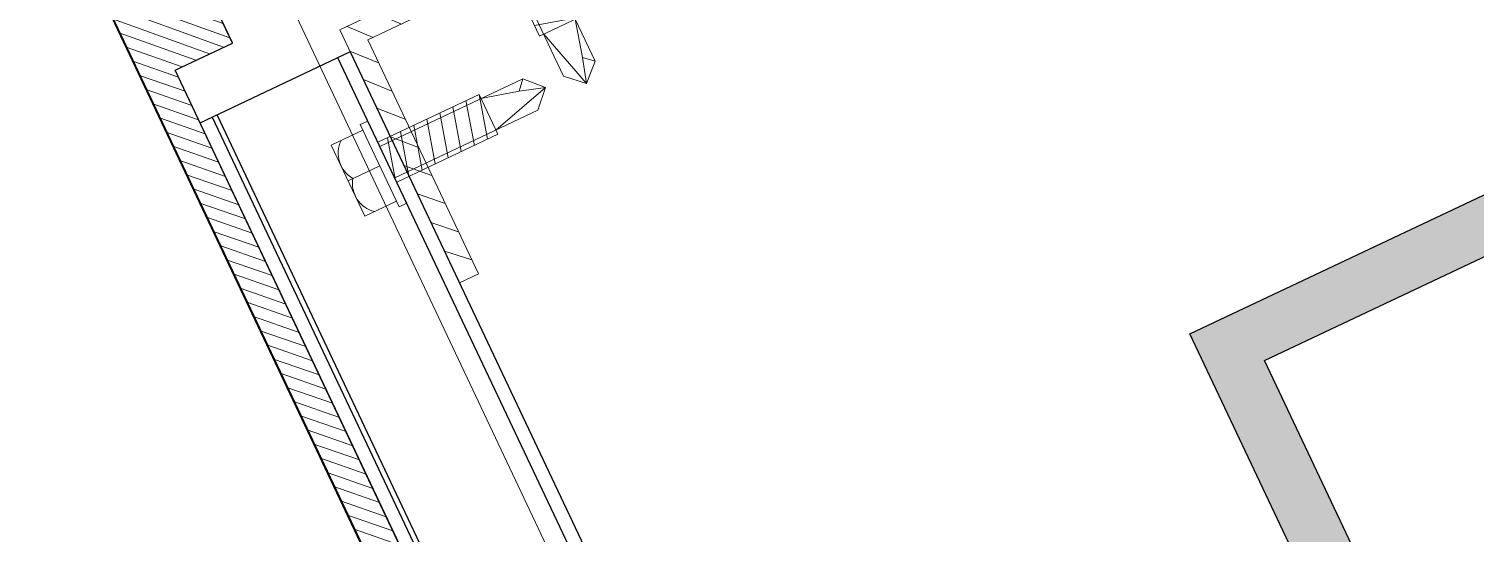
# Model space of a CAD drawing. Header units: metres. Extents: x 678805 to 1359287, y 2747329 to 5497370.
# Drawn here: x 679998.1271 to 679998.3339, y 2748710.2209 to 2748710.293 of the extents above; entities that cross this region are included whole.
import ezdxf
from ezdxf.enums import TextEntityAlignment as Align

# ---------------------------------------------------------------- set-up
doc = ezdxf.new("R2010")
doc.units = ezdxf.units.M
for name, color, linetype in [('00_XREF_MON_HSC_PAVEMENT', 7, 'Continuous'), ('00_XREF_TWQ_BUILDINGS', 7, 'Continuous'), ('XREF_MON_BUILDINGS$0$00-Modulos DEFINIDOS', 7, 'Continuous'), ('XREF_MON_BUILDINGS$0$00-Modulos ROOFS', 2, 'Continuous'), ('XREF_MON_BUILDINGS$0$02-L-01_Structure', 2, 'Continuous'), ('XREF_MON_BUILDINGS$0$02-L-01_Struture aux', 4, 'Continuous'), ('XREF_MON_BUILDINGS$0$02-L-Insulation', 252, 'Continuous'), ('XREF_MON_BUILDINGS$0$02-L-panel', 5, 'Continuous'), ('XREF_MON_BUILDINGS$0$02_L_Furniture', 7, 'Continuous')]:
    doc.layers.add(name, color=color, linetype=linetype)
for name, color, linetype, true_color in [('02-L-Waterfeatures 01', 7, 'Continuous', 0x4da6ff), ('XREF_MON_BUILDINGS$0$0-WIPEOUTS', 7, 'Continuous', 0xffffff), ('XREF_MON_BUILDINGS$0$02-KL-06 Food_Kiosks', 7, 'Continuous', 0xdf5911)]:
    doc.layers.add(name, color=color, linetype=linetype, true_color=true_color)
for name, color, linetype, lineweight in [('XREF_MON_BUILDINGS$0$02-H-251', 251, 'Continuous', 0), ('XREF_MON_BUILDINGS$0$02-H-254', 254, 'Continuous', 0), ('XREF_MON_BUILDINGS$0$02-L-01_Structure L', 7, 'Continuous', 5), ('XREF_MON_BUILDINGS$0$02-L-01_Structure T', 8, 'Continuous', 5), ('XREF_MON_GENERAL_LAYOUT$0$02-L-Material Change', 251, 'Continuous', 5)]:
    doc.layers.add(name, color=color, linetype=linetype, lineweight=lineweight)
doc.layers.add('XREF_MON_HSC_PAVEMENT$0$03-TR-Pavement_02_Sealed Gravel', color=7, linetype='Continuous', lineweight=5, true_color=0x38321e)
doc.layers.add('XREF_MON_HSC_PAVEMENT$0$03-TR-Pavement_06_Concrete Slab in situ', color=7, linetype='Continuous', lineweight=9, true_color=0xf7f7f7)
doc.layers.get('XREF_MON_BUILDINGS$0$02-KL-06 Food_Kiosks').off()
doc.styles.add('XREF_MON_GENERAL_LAYOUT$0$Standard', font='arial.ttf')
doc.linetypes.add('XREF_MON_BUILDINGS$0$BATTING', pattern='A,0.0001,-0.1,[134,ltypeshp.shx,S=0.1,R=0,X=-0.1,Y=0],-0.2,[134,ltypeshp.shx,S=0.1,R=180,X=0.1,Y=0],-0.1', length=0.4001)

# ---------------------------------------------------------------- blocks, each defined once
blk = doc.blocks.new('XREF_MON_BUILDINGS$0$modulo kiosco')
at = {"layer": 'XREF_MON_BUILDINGS$0$0-WIPEOUTS', "true_color": 0xfcfcfc}
h = blk.add_hatch(color=7, dxfattribs=at)
h.dxf.hatch_style = 1
h.paths.add_polyline_path([(119.6986085139215, -61.62058441969566), (119.6986085125245, -56.82058442011476), (124.4986085132696, -56.82058442058042), (124.4986085123383, -61.62058442132547)])
at = {"layer": 'XREF_MON_BUILDINGS$0$00-Modulos ROOFS', "lineweight": 0}
blk.add_lwpolyline([(119.6986085139215, -61.62058441969566), (119.6986085125245, -56.82058442011476), (124.4986085132696, -56.82058442058042), (124.4986085123383, -61.62058442132547)], close=True, dxfattribs=at)
at = {"layer": 'XREF_MON_BUILDINGS$0$00-Modulos ROOFS'}
blk.add_lwpolyline([(124.4986085137352, -57.12058442062698), (124.4986085132696, -56.82058442058042), (124.1986085125245, -56.82058442151174), (119.9986085128039, -56.82058442034759), (119.6986085125245, -56.82058442011476), (119.6986085125245, -57.12058442085981), (119.6986085134558, -61.32058442058042), (119.6986085139215, -61.62058441969566), (119.9986085128039, -61.62058442062698), (124.1986085125245, -61.62058442109264), (124.4986085123383, -61.62058442132547), (124.4986085128039, -61.32058442081325)], close=True, dxfattribs=at)
blk = doc.blocks.new('XREF_MON_BUILDINGS$0$PILAR STRUCTURE')
at = {"layer": 'XREF_MON_BUILDINGS$0$02-L-01_Structure', "linetype": 'Continuous'}
h = blk.add_hatch(dxfattribs=at)
h.set_pattern_fill('ANGLE', color=252)
h.set_pattern_definition([(0, (-144.6596111481284, 18.56842418532225), (0, 6.985), [5.08, -1.905]), (90, (-144.6596111481284, 18.56842418532225), (-6.985, 4.277078946022131e-16), [5.08, -1.905])])
h.paths.add_polyline_path([(-0.0800000000000125, -0.08000000000000185), (0.07999999999998408, -0.08000000000000185), (0.07999999999998408, 0.0799999999999983), (-0.0800000000000125, 0.0799999999999983)])
h.paths.add_polyline_path([(-0.07200000000000273, -0.07200000000000273), (0.0719999999999743, -0.07200000000000273), (0.0719999999999743, 0.07199999999999918), (-0.07200000000000273, 0.07199999999999918)], flags=16)
h = blk.add_hatch(color=252, dxfattribs=at)
h.dxf.hatch_style = 1
h.paths.add_polyline_path([(-0.07200000000000273, -0.07200000000000273), (0.0719999999999743, -0.07200000000000273), (0.0719999999999743, 0.07199999999999918), (-0.07200000000000273, 0.07199999999999918)], flags=16)
h.paths.add_polyline_path([(-0.0800000000000125, -0.08000000000000185), (0.07999999999998408, -0.08000000000000185), (0.07999999999998408, 0.0799999999999983), (-0.0800000000000125, 0.0799999999999983)])
for points in [[(-0.0800000000000125, -0.08000000000000185), (0.07999999999998408, -0.08000000000000185), (0.07999999999998408, 0.0799999999999983), (-0.0800000000000125, 0.0799999999999983)], [(-0.07200000000000273, -0.07200000000000273), (0.0719999999999743, -0.07200000000000273), (0.0719999999999743, 0.07199999999999918), (-0.07200000000000273, 0.07199999999999918)]]:
    blk.add_lwpolyline(points, close=True, dxfattribs=at)
blk = doc.blocks.new('XREF_MON_BUILDINGS$0$ULMA_Anclaje fijacion a forjado y a cerramiento base')
at = {"layer": 'XREF_MON_BUILDINGS$0$02-L-01_Structure T', "linetype": 'Continuous'}
for p, q in [((-0.07549999996990664, 0.004900000054021802), (-0.06990192376542836, 0.006400000053872645)), ((-0.0605980761902174, 0.006400000053872645), (-0.06990192376542836, 0.006400000053872645)), ((-0.06990192376542836, 0.006400000053872645), (-0.06990192376542836, 0.006000000053973054)), ((-0.0605980761902174, 0.006400000053872645), (-0.0605980761902174, 0.006000000053973054)), ((-0.06059807618294144, 0.006400000053872645), (-0.05799999996816041, 0.004900000054021802)), ((-0.04149999997025589, 0.004900000054021802), (-0.03590192376577761, 0.006400000053872645)), ((-0.01999999996769475, 0.006400000053872645), (-0.03590192376577761, 0.006400000053872645)), ((-0.03590192376577761, 0.006400000053872645), (-0.03590192376577761, 0.006000000053973054)), ((-0.01999999996769475, 0.006400000053872645), (-0.01999999996769475, 0.006000000053973054)), ((-0.01849999996920815, 0.004900000054021802), (-0.01999999996769475, 0.006400000053872645)), ((-0.005200000319746323, 0.006399999982932059), (-0.01587305490102153, 0.004899999983081216)), ((-0.005199999970500357, 0.004900000054021802), (-0.005199999970500357, 0.006400000053872645)), ((-0.005199999970500357, 0.006400000053872645), (-0.004333974560722709, 0.004900000054021802)), ((0.001500000034866389, 0.006400000053872645), (2.91038304567337e-11, 0.004900000054021802)), ((0.002000000029511284, 0.006400000053872645), (0.001500000034866389, 0.006400000053872645)), ((0.001500000034866389, 5.411493475548923e-11), (0.001500000034866389, 0.006400000053872645)), ((0.001999999680265319, 0.007505513633077499), (0.0059194662826485, 0.007505513633077499)), ((0.001999999680265319, -0.007505513666728802), (0.001999999680265319, 0.007505513633077499)), ((0.002000000029511284, 5.411493475548923e-11), (0.002000000029511284, 0.006400000053872645)), ((0.006499999683001079, 0.00650000033328979), (0.0059194662826485, 0.007505513633077499)), ((0.006499999683001079, -0.006499999667084921), (0.006499999683001079, 0.00650000033328979)), ((-0.09499999996478437, 0.004900000054021802), (-0.09799999996903352, 0.001900000053865369)), ((-0.05639999997220002, 0.004900000040834129), (-0.09499999997206032, 0.004900000040834129)), ((-0.09500000016123522, 0.003800290978233534), (-0.09500000016123522, 0.004899999999906868)), ((-0.07599999997182749, 0.003600000040933082), (-0.07599999997182749, 0.004900000040834129)), ((-0.07549999996990664, 0.004266025754077418), (-0.07549999996990664, 0.004900000054021802)), ((-0.05702020314492984, 0.004400000053919939), (-0.07499999996798579, 0.004400000053919939)), ((-0.05990525586821605, 0.006000000053973054), (-0.07139474408904789, 0.006000000053973054)), ((-0.07139474408904789, 0.006000000053973054), (-0.07139474408904789, 0.004900000054021802)), ((-0.07139474408904789, 0.006000000053973054), (-0.07139474408904789, 0.004900000054021802)), ((-0.05990525586821605, 0.006000000053973054), (-0.05990525586821605, 0.004900000054021802)), ((-0.05799999999726424, 0.004899999999906868), (-0.05799999999726424, 0.004399999999805004)), ((-0.0569999999643187, 0.004600000053869735), (-0.0569999999643187, 0.004900000054021802)), ((-0.05639999997220002, 0.003000000040628947), (-0.05639999997220002, 0.004900000040834129)), ((-0.05479999996896368, 0.004900000040834129), (-0.05594999997265404, 0.004236047240738117)), ((-0.0539999999673455, 0.004900000040834129), (-0.05479999996896368, 0.004900000040834129)), ((-0.05479999996896368, 0.003000000040628947), (-0.05479999996896368, 0.004900000040834129)), ((-0.0539999999673455, 0.003000000040628947), (-0.0539999999673455, 0.004900000040834129)), ((-0.05239999997138511, 0.004900000040834129), (-0.05354999996779952, 0.004236047240738117)), ((-0.05239999997138511, 0.003000000040628947), (-0.05239999997138511, 0.004900000040834129)), ((-0.05159999996976694, 0.004900000040834129), (-0.05239999997138511, 0.004900000040834129)), ((-0.05159999996976694, 0.003000000040628947), (-0.05159999996976694, 0.004900000040834129)), ((-0.04999999997380655, 0.004900000040834129), (-0.05114999997022096, 0.004236047240738117)), ((-0.04919999997218838, 0.004900000040834129), (-0.04999999997380655, 0.004900000040834129)), ((-0.04999999997380655, 0.003000000040628947), (-0.04999999997380655, 0.004900000040834129)), ((-0.04919999997218838, 0.003000000040628947), (-0.04919999997218838, 0.004900000040834129)), ((-0.04759999996895203, 0.004900000040834129), (-0.0487499999726424, 0.004236047240738117)), ((-0.04759999996895203, 0.003000000040628947), (-0.04759999996895203, 0.004900000040834129)), ((-0.04679999996733386, 0.004900000040834129), (-0.04759999996895203, 0.004900000040834129)), ((-0.04679999996733386, 0.003000000040628947), (-0.04679999996733386, 0.004900000040834129)), ((-0.04519999997137347, 0.004900000040834129), (-0.04634999996778788, 0.004236047240738117)), ((-0.0443999999697553, 0.004900000040834129), (-0.04519999997137347, 0.004900000040834129)), ((-0.04519999997137347, 0.003000000040628947), (-0.04519999997137347, 0.004900000040834129)), ((-0.0443999999697553, 0.003000000040628947), (-0.0443999999697553, 0.004900000040834129)), ((-0.04279999997379491, 0.004900000040834129), (-0.04394999997020932, 0.004236047240738117)), ((2.91038304567337e-11, 0.004900000054021802), (-0.04279999996651895, 0.004900000054021802)), ((-0.04279999997379491, 0.003000000040628947), (-0.04279999997379491, 0.004900000040834129)), ((-0.04199999996490078, 0.004900000054021802), (-0.04199999996490078, 0.002243997654204577)), ((-0.04149999997025589, 0.004266025478955271), (-0.04149999997025589, 0.004900000054021802)), ((-0.017520182816952, 0.004400000053919939), (-0.04099999996833503, 0.004400000053919939)), ((-0.01959999997052364, 0.006000000053973054), (-0.03739474408939714, 0.006000000053973054)), ((-0.03739474408939714, 0.006000000053973054), (-0.03739474408939714, 0.004900000054021802)), ((-0.01959999997052364, 0.004900000054021802), (-0.01959999997052364, 0.006000000053973054)), ((-0.01849999996920815, 0.004900000054021802), (-0.01849999996920815, 0.004400000053919939)), ((-0.01749999996536644, 0.004900000054021802), (-0.01749999996536644, 0.001469047654154565)), ((2.91038304567337e-11, 5.411493475548923e-11), (2.91038304567337e-11, 0.004900000054021802)), ((-0.09500000016123522, 0.003800290978233534), (-0.09800000016548438, 0.001649701530368475)), ((-0.09800000016548438, 0.0009425947491763509), (-0.09500000016123522, 0.00309318419704141)), ((-0.07949999999982538, 0.003800290978233534), (-0.09500000016123522, 0.003800290978233534)), ((-0.07950095342675922, 0.00309318419704141), (-0.09500000000116415, 0.00309318419704141)), ((-0.09500000016123522, 0.001212165931974596), (-0.09500000016123522, 0.00309318419704141)), ((-0.07921132486808347, 0.003735412722562614), (-0.07949999999982538, 0.003800290978233534)), ((-0.07949999999982538, 0.00309318419704141), (-0.07921132486808347, 0.003158062453167076)), ((-0.07899999999790452, 0.003446737587637472), (-0.07921132486808347, 0.003735412722562614)), ((-0.07921132486808347, 0.003158062453167076), (-0.07899999999790452, 0.003446737587637472)), ((-0.04279999997379491, 0.003000000040628947), (-0.07679999997344567, 0.003000000040628947)), ((-0.07679999997344567, 0.0004999963407499308), (-0.07679999997344567, 0.003000000040628947)), ((-0.05799999996816041, 0.003600000054120756), (-0.07597979684214806, 0.003600000054120756)), ((-0.07519999997020932, 0.0004999878656235524), (-0.07519999997020932, 0.003000000040628947)), ((-0.07439999996859115, 0.000499983615554811), (-0.07439999996859115, 0.003000000040628947)), ((-0.07279999997263076, 0.0004999751408831798), (-0.07279999997263076, 0.003000000040628947)), ((-0.07199999997101258, 0.0004999709158255428), (-0.07199999997101258, 0.003000000040628947)), ((-0.07039999996777624, 0.0007838919409550726), (-0.07039999996777624, 0.003000000040628947)), ((-0.06959999997343402, 0.003000000040628947), (-0.06959999997343402, -3.774075094042928e-05)), ((-0.06799999997019768, 0.001888627379230456), (-0.06799999997019768, 0.003000000054271368)), ((-0.0671999999685795, 0.002098475703860458), (-0.0671999999685795, 0.003000000054271368)), ((-0.0671999999685795, 0.001074557454103342), (-0.0671999999685795, 0.002098475703860458)), ((-0.06559999996534316, 0.002250000054118573), (-0.06559999996534316, 0.003000000054271368)), ((-0.06559999996534316, 0.001250000053914846), (-0.06559999996534316, 0.002250000054118573)), ((-0.06479999997100094, 0.002250000054118573), (-0.06479999997100094, 0.003000000054271368)), ((-0.06479999997100094, 0.001250000053914846), (-0.06479999997100094, 0.002250000054118573)), ((-0.0631999999677646, 0.002250000054118573), (-0.0631999999677646, 0.003000000054271368)), ((-0.0631999999677646, 0.001250000053914846), (-0.0631999999677646, 0.002250000054118573)), ((-0.05863006513391156, 0.002250000000458385), (-0.06250000033469405, 0.002250000000458385)), ((-0.06239999996614642, 0.002250000054118573), (-0.06239999996614642, 0.003000000054271368)), ((-0.06079999997018604, 0.002250000054118573), (-0.06079999997018604, 0.003000000054271368)), ((-0.05999999996856786, 0.002250000054118573), (-0.05999999996856786, 0.003000000054271368)), ((-0.05839999996533152, 0.002246470569389203), (-0.05839999996533152, 0.003000000054271368)), ((-0.0575999999709893, 0.002178927737077174), (-0.0575999999709893, 0.003000000054271368)), ((-0.05599999996775296, 0.001773728350144665), (-0.05599999996775296, 0.003000000054271368)), ((-0.05519999996613478, 0.001419681868355838), (-0.05519999996613478, 0.003000000054271368)), ((-0.05359999997017439, 0.0003147642983094556), (-0.05359999997017439, 0.003000000040628947)), ((-0.05279999996855622, 4.092726157978177e-11), (-0.05279999996855622, 0.003000000040628947)), ((-0.05119999997259583, 4.092726157978177e-11), (-0.05119999997259583, 0.003000000040628947)), ((-0.05039999997097766, 4.092726157978177e-11), (-0.05039999997097766, 0.003000000040628947)), ((-0.04879999996774131, 0.002250000054118573), (-0.04879999996774131, 0.003000000054271368)), ((-0.04879999996774131, 0.001250000053914846), (-0.04879999996774131, 0.00262500005419497)), ((-0.0479999999733991, 4.092726157978177e-11), (-0.0479999999733991, 0.003000000040628947)), ((-0.04238871808775002, 0.002249999982723239), (-0.04750000033527613, 0.002249999982723239)), ((-0.04639999997016275, 0.002250000054118573), (-0.04639999997016275, 0.003000000054271368)), ((-0.04559999996854458, 0.002250000054118573), (-0.04559999996854458, 0.003000000054271368)), ((-0.04399999996530823, 0.002250000054118573), (-0.04399999996530823, 0.003000000054271368)), ((-0.04399999996530823, 0.002250000054118573), (-0.04399999996530823, 0.003000000054271368)), ((-0.01849999996920815, 0.003600000054120756), (-0.04197979586751899, 0.003600000054120756)), ((0.001999999680265319, 0.003752758733298833), (0.0059194662826485, 0.003752758733298833)), ((-0.09799999996903352, 5.411493475548923e-11), (-0.09799999996903352, 0.001900000053865369)), ((-0.09799999999813735, 0), (-0.09799999999813735, -0.001900000000205182)), ((-0.09500000000116415, 0.001212165931974596), (-0.09598054861999117, 0.0003815084141933767)), ((-0.08050000000366708, 0.001212165931974596), (-0.09500000000116415, 0.001212165931974596)), ((-0.08050000031653326, 0.0007878340506977111), (-0.08050000031653326, 0.001212165915148944)), ((-0.07238871805748204, 0.0005000000005566108), (-0.07750000029773219, 0.0005000000005566108)), ((-0.07238871783920331, 0.0005000000005566108), (-0.07749997821520083, 0.0005000000005566108)), ((-0.07039999996777624, 0.0002553429039835464), (-0.07039999996777624, 0.0007838919541427458)), ((-0.06799999997019768, 0.0008294746289720933), (-0.06799999997019768, 0.001888627379230456)), ((-0.06799999997019768, 4.092726157978177e-11), (-0.06799999997019768, 0.0008294746157844202)), ((-0.06799999997019768, 4.092726157978177e-11), (-0.06799999997019768, -0.0007950077156237967)), ((-0.0671999999685795, 4.092726157978177e-11), (-0.0671999999685795, 0.001074557440915669)), ((-0.0671999999685795, 4.092726157978177e-11), (-0.0671999999685795, -0.001052696669376019)), ((-0.06559999997261912, 4.092726157978177e-11), (-0.06559999997261912, 0.001250000040727173)), ((-0.06559999997261912, 4.092726157978177e-11), (-0.06559999997261912, -0.001249999959327397)), ((-0.06479999997100094, 4.092726157978177e-11), (-0.06479999997100094, 0.001250000040727173)), ((-0.06479999997100094, 4.092726157978177e-11), (-0.06479999997100094, -0.001249999959327397)), ((-0.0631999999677646, 4.092726157978177e-11), (-0.0631999999677646, 0.001250000040727173)), ((-0.0631999999677646, 4.092726157978177e-11), (-0.0631999999677646, -0.001249999959327397)), ((-0.05863006513391156, 0.001250000000254659), (-0.06249989908974385, 0.001250000000254659)), ((-0.06239999997342238, 4.092726157978177e-11), (-0.06239999997342238, 0.001250000040727173)), ((-0.06239999997342238, 4.092726157978177e-11), (-0.06239999997342238, -0.001249999959327397)), ((-0.06079999997018604, 4.092726157978177e-11), (-0.06079999997018604, 0.001250000040727173)), ((-0.06079999997018604, 4.092726157978177e-11), (-0.06079999997018604, -0.001249999959327397)), ((-0.05999999996856786, 4.092726157978177e-11), (-0.05999999996856786, 0.001250000040727173)), ((-0.05999999996856786, 4.092726157978177e-11), (-0.05999999996856786, -0.002999999959229172)), ((-0.05839999997260747, 4.092726157978177e-11), (-0.05839999997260747, 0.001245927241143363)), ((-0.05839999997260747, 4.092726157978177e-11), (-0.05839999997260747, -0.002999999959229172)), ((-0.0575999999709893, -0.002999999959229172), (-0.0575999999709893, 0.001167863121281698)), ((-0.05599999996775296, 4.092726157978177e-11), (-0.05599999996775296, 0.0006941365782040521)), ((-0.05599999996775296, 4.092726157978177e-11), (-0.05599999996775296, -0.002999999959229172)), ((-0.05519999997341074, 0.0002712911496018933), (-0.05519999997341074, -0.002999999959229172)), ((-0.05279999996855622, 4.092726157978177e-11), (-0.05279999996855622, -0.0002712910677473701)), ((-0.05119999997259583, 4.092726157978177e-11), (-0.05119999997259583, -0.0009957987340385444)), ((-0.05039999997097766, 4.092726157978177e-11), (-0.05039999997097766, -0.001172616259282222)), ((-0.04879999996774131, 4.092726157978177e-11), (-0.04879999996774131, 0.001250000040727173)), ((-0.04879999996774131, 4.092726157978177e-11), (-0.04879999996774131, -0.001249999959327397)), ((-0.0479999999733991, 4.092726157978177e-11), (-0.0479999999733991, -0.001249999959327397)), ((-0.04238871799316257, 0.001249999982974259), (-0.04749997836916009, 0.001249999982974259)), ((-0.04639999997016275, 4.092726157978177e-11), (-0.04639999997016275, 0.001250000040727173)), ((-0.04639999997016275, 4.092726157978177e-11), (-0.04639999997016275, -0.001249999959327397)), ((-0.04559999996854458, 4.092726157978177e-11), (-0.04559999996854458, 0.001250000040727173)), ((-0.04559999996854458, 4.092726157978177e-11), (-0.04559999996854458, -0.001249999959327397)), ((-0.04399999997258419, 4.092726157978177e-11), (-0.04399999997258419, 0.001250000040727173)), ((-0.04399999997258419, 4.092726157978177e-11), (-0.04399999997258419, 0.001250000040727173)), ((-0.04399999997258419, 4.092726157978177e-11), (-0.04399999997258419, -0.001249999959327397)), ((-0.04399999997258419, 4.092726157978177e-11), (-0.04399999997258419, -0.002999999959229172)), ((-0.04199999996490078, 0.001243073279056262), (-0.04199999996490078, 0.0009690476540527015)), ((-0.04049836142075947, 0.0009690476540527015), (-0.04197979586751899, 0.0009690476540527015)), ((-0.03124687392119085, 0.0009690476540527015), (-0.03803526836418314, 0.0009690476540527015)), ((-0.03186602826463059, 0.0004999956327083055), (-0.03561142804392148, 0.0005000794471925474)), ((-0.03561128240835387, 0.0005000000001018634), (-0.03186602558707818, 0.0005000000001018634)), ((-0.02819999996427214, 0.0009690476540527015), (-0.03075312601140467, 0.0009690476540527015)), ((-0.02819999996427214, 0.0009690476540527015), (-0.02799999996932456, 0.0007690476541029057)), ((-0.02819999996427214, 0.0009690476540527015), (-0.02819999996427214, -0.003599999945890886)), ((-0.02779999996710103, 0.0009690476540527015), (-0.02799999996932456, 0.0007690476541029057)), ((-0.02799999996932456, 0.0007690476541029057), (-0.02799999996932456, -0.003599999945890886)), ((-0.02779999996710103, 0.0009690476540527015), (-0.02779999996710103, -0.003599999945890886)), ((-0.01799999996728729, 0.0009690476540527015), (-0.02779999996710103, 0.0009690476540527015)), ((-0.004333974917244632, 0.000915883743800805), (-0.01587305490102153, -1.682565198279917e-11)), ((-0.01587305455177557, 5.411493475548923e-11), (-0.005199999970500357, 5.411493475548923e-11)), ((-0.004333974560722709, 0.0009158838147413917), (-0.005199999970500357, 5.411493475548923e-11)), ((-0.004333974560722709, -0.0009158837065115222), (-0.005199999970500357, 5.411493475548923e-11)), ((-0.004333974560722709, -0.0009158837065115222), (-0.004333974560722709, 0.0009158838147413917)), ((0, 0), (0, -0.004899999999906868)), ((0.001499999998486601, 0), (0.001499999998486601, -0.006400000000212458)), ((0.002000000000407454, 0), (0.002000000000407454, -0.006400000000212458)), ((-0.09799999999813735, -0.0009425947491763509), (-0.09500000000116415, -0.003093184197496157)), ((-0.09500000000116415, -0.003800290978688281), (-0.09799999999813735, -0.001649701530368475)), ((-0.09500000000116415, -0.004899999999906868), (-0.09799999999813735, -0.001900000000205182)), ((-0.09500000000116415, -0.001212165932429343), (-0.09598054861999117, -0.0003815084141933767)), ((-0.09499999997206032, -0.001212165891502082), (-0.09499999997206032, -0.003093184156568896)), ((-0.08249999999679858, -0.001212165932429343), (-0.09500000000116415, -0.001212165932429343)), ((-0.07238871791923884, -0.0005000000001018634), (-0.07750000016676495, -0.0005000000001018634)), ((-0.07238871795561863, -0.0004999999991923687), (-0.07749997833161615, -0.0004999999991923687)), ((-0.07679999997344567, -0.0004999999591746018), (-0.07679999997344567, -0.002999999959229172)), ((-0.07519999997020932, -0.0004999999591746018), (-0.07519999997020932, -0.002999999959229172)), ((-0.07439999996859115, -0.0004999999591746018), (-0.07439999996859115, -0.002999999959229172)), ((-0.07279999997263076, -0.0004999999591746018), (-0.07279999997263076, -0.002999999959229172)), ((-0.07199999997101258, -0.0004999999591746018), (-0.07199999997101258, -0.002999999959229172)), ((-0.07039999996777624, -0.0008117044189930311), (-0.07039999996777624, -0.002999999959229172)), ((-0.06960000032267999, -0.001128624259763455), (-0.06960000032267999, -0.003000000016982085)), ((-0.06799999997019768, -0.001859274363141594), (-0.06799999997019768, -0.002999999946041498)), ((-0.06049997165246168, -0.001250034919394238), (-0.06561142800637754, -0.001249920534974081)), ((-0.05359999997017439, -0.0009432666124666866), (-0.05359999997017439, -0.002999999959229172)), ((-0.05279999996855622, -0.001419681760580715), (-0.05279999996855622, -0.002999999946041498)), ((-0.05119999996531988, -0.002030796920735156), (-0.05119999996531988, -0.002999999946041498)), ((-0.04550000053859549, -0.001249999999799911), (-0.04936993554292712, -0.001249999999799911)), ((-0.0318660280900076, -0.0004999956499887048), (-0.0356114278692985, -0.0005000794649276941)), ((-0.03561128252476919, -0.0004999999991923687), (-0.03186602571076946, -0.0004999999991923687)), ((-0.004333974917244632, -0.0009158837774521089), (-0.01587305490102153, -1.682565198279917e-11)), ((-0.07950095342675922, -0.003093184197496157), (-0.09500000000116415, -0.003093184197496157)), ((-0.09499999997206032, -0.003800290937761019), (-0.09499999997206032, -0.004899999959434354)), ((-0.07949999983975431, -0.003800290978688281), (-0.09500000000116415, -0.003800290978688281)), ((-0.07921132486808347, -0.003158062453621824), (-0.07949999999982538, -0.003093184197496157)), ((-0.07949999999982538, -0.003800290978688281), (-0.07921132486808347, -0.003735412722562614)), ((-0.07899999999790452, -0.003446737588092219), (-0.07921132486808347, -0.003158062453621824)), ((-0.07921132486808347, -0.003735412722562614), (-0.07899999999790452, -0.003446737588092219)), ((-0.04279999998107087, -0.003000000000156433), (-0.07679999998072162, -0.003000000000156433)), ((-0.07599999997910345, -0.003600000000005821), (-0.07599999997910345, -0.004899999999906868)), ((-0.05797979587805457, -0.003600000000005821), (-0.07597979685669998, -0.003600000000005821)), ((-0.0671999999685795, -0.002079642608805443), (-0.0671999999685795, -0.002999999946041498)), ((-0.0656112825818127, -0.002249999999548891), (-0.06049998287926428, -0.002249999999548891)), ((-0.06559999996534316, -0.002249999945888703), (-0.06559999996534316, -0.002999999946041498)), ((-0.06479999997100094, -0.002249999945888703), (-0.06479999997100094, -0.002999999946041498)), ((-0.0631999999677646, -0.002249999945888703), (-0.0631999999677646, -0.002999999946041498)), ((-0.06239999996614642, -0.002249999945888703), (-0.06239999996614642, -0.002999999946041498)), ((-0.06079999997018604, -0.002249999945888703), (-0.06079999997018604, -0.002999999946041498)), ((-0.05639999997947598, -0.003000000000156433), (-0.05639999997947598, -0.004899999999906868)), ((-0.05479999998351559, -0.003000000000156433), (-0.05479999998351559, -0.004899999999906868)), ((-0.05399999998189742, -0.003000000000156433), (-0.05399999998189742, -0.004899999999906868)), ((-0.05239999997138511, -0.002999999979692802), (-0.05239999997138511, -0.004899999979897984)), ((-0.05159999996976694, -0.002999999979692802), (-0.05159999996976694, -0.004899999979897984)), ((-0.05039999997097766, -0.002183035096095409), (-0.05039999997097766, -0.002999999946041498)), ((-0.04999999997380655, -0.002999999979692802), (-0.04999999997380655, -0.004899999979897984)), ((-0.04550000033486867, -0.002249999999548891), (-0.04936993554292712, -0.002249999999548891)), ((-0.04919999997218838, -0.002999999979692802), (-0.04919999997218838, -0.004899999979897984)), ((-0.04879999996774131, -0.002249999945888703), (-0.04879999996774131, -0.002999999946041498)), ((-0.04799999996612314, -0.002249999945888703), (-0.04799999996612314, -0.002999999946041498)), ((-0.04759999996895203, -0.002999999959229172), (-0.04759999996895203, -0.004899999959434354)), ((-0.04679999996733386, -0.002999999959229172), (-0.04679999996733386, -0.004899999959434354)), ((-0.04639999997016275, -0.002249999945888703), (-0.04639999997016275, -0.002999999946041498)), ((-0.04559999996854458, -0.002249999945888703), (-0.04559999996854458, -0.002999999946041498)), ((-0.04519999997137347, -0.002999999959229172), (-0.04519999997137347, -0.004899999959434354)), ((-0.0443999999697553, -0.002999999959229172), (-0.0443999999697553, -0.004899999959434354)), ((-0.04399999996530823, -0.002249999945888703), (-0.04399999996530823, -0.002999999946041498)), ((-0.04279999997379491, -0.002999999959229172), (-0.04279999997379491, -0.004899999959434354)), ((-0.0419999999794527, -0.003600000000005821), (-0.0419999999794527, -0.004899999999906868)), ((-0.01849999999831198, -0.003600000000005821), (-0.04197979589662282, -0.003600000000005821)), ((0.001999999680265319, -0.003752755266759777), (0.0059194662826485, -0.003752755266759777)), ((-0.05639999997947598, -0.004899999999906868), (-0.09499999997933628, -0.004899999999906868)), ((-0.07549999999901047, -0.004266025699962483), (-0.07549999999901047, -0.004899999999906868)), ((-0.07549999999901047, -0.004899999999906868), (-0.06990192380180815, -0.006400000000212458)), ((-0.05699999997887062, -0.004400000000259752), (-0.0749999999825377, -0.004400000000259752)), ((-0.07139474408904789, -0.004899999945791933), (-0.07139474408904789, -0.005999999945743184)), ((-0.07139474408904789, -0.004899999945791933), (-0.07139474408904789, -0.005999999945743184)), ((-0.05990525586821605, -0.005999999945743184), (-0.07139474408904789, -0.005999999945743184)), ((-0.06990192376542836, -0.005999999945743184), (-0.06990192376542836, -0.006399999946097523)), ((-0.0605980761902174, -0.006399999946097523), (-0.05799999996816041, -0.004899999945791933)), ((-0.0605980761902174, -0.005999999945743184), (-0.0605980761902174, -0.006399999946097523)), ((-0.05990525586821605, -0.004899999945791933), (-0.05990525586821605, -0.005999999945743184)), ((-0.05799999999726424, -0.004400000000259752), (-0.05799999999726424, -0.004899999999906868)), ((-0.05699999997887062, -0.004400000000259752), (-0.05699999997887062, -0.004899999999906868)), ((-0.05479999998351559, -0.004899999999906868), (-0.05594999997993, -0.004236047200265602)), ((-0.05399999998189742, -0.004899999999906868), (-0.05479999998351559, -0.004899999999906868)), ((-0.05239999997138511, -0.004899999979897984), (-0.05354999998235144, -0.004236047179801972)), ((-0.05159999996976694, -0.004899999979897984), (-0.05239999997138511, -0.004899999979897984)), ((-0.04999999997380655, -0.004899999979897984), (-0.05114999997022096, -0.004236047179801972)), ((-0.04919999997218838, -0.004899999979897984), (-0.04999999997380655, -0.004899999979897984)), ((-0.04759999996895203, -0.004899999959434354), (-0.0487499999726424, -0.004236047159338341)), ((-0.04679999996733386, -0.004899999959434354), (-0.04759999996895203, -0.004899999959434354)), ((-0.04519999997137347, -0.004899999959434354), (-0.04634999996778788, -0.004236047159338341)), ((-0.0443999999697553, -0.004899999959434354), (-0.04519999997137347, -0.004899999959434354)), ((-0.04279999998107087, -0.004899999999906868), (-0.04394999997748528, -0.004236047200265602)), ((2.91038304567337e-11, -0.004899999945791933), (-0.04279999996651895, -0.004899999945791933)), ((-0.04149999999935972, -0.004266025425295084), (-0.04149999999935972, -0.004899999999906868)), ((-0.04149999999935972, -0.004899999999906868), (-0.0359019238021574, -0.006400000000212458)), ((-0.01752018285333179, -0.004400000000259752), (-0.04099999999743886, -0.004400000000259752)), ((-0.03739474408939714, -0.004899999945791933), (-0.03739474408939714, -0.005999999945743184)), ((-0.01959999997052364, -0.005999999945743184), (-0.03739474408939714, -0.005999999945743184)), ((-0.03590192376577761, -0.005999999945743184), (-0.03590192376577761, -0.006399999946097523)), ((-0.01849999996920815, -0.004899999945791933), (-0.01999999996769475, -0.006399999946097523)), ((-0.01999999996769475, -0.005999999945743184), (-0.01999999996769475, -0.006399999946097523)), ((-0.01959999997052364, -0.004899999945791933), (-0.01959999997052364, -0.005999999945743184)), ((-0.01849999999831198, -0.004400000000259752), (-0.01849999999831198, -0.004899999999906868)), ((-0.01750000000174623, -0.004600000000209548), (-0.01750000000174623, -0.004899999999906868)), ((-0.005199999970500357, -0.006399999946097523), (-0.01587305455177557, -0.004899999945791933)), ((-0.005199999970500357, -0.004899999945791933), (-0.005199999970500357, -0.006399999946097523)), ((-0.005199999970500357, -0.006399999946097523), (-0.004333974560722709, -0.004899999945791933)), ((0.001499999998486601, -0.006400000000212458), (0, -0.004899999999906868)), ((-0.0605980761902174, -0.006399999946097523), (-0.06990192376542836, -0.006399999946097523)), ((-0.01999999996769475, -0.006399999946097523), (-0.03590192376577761, -0.006399999946097523)), ((0.002000000000407454, -0.006400000000212458), (0.001499999998486601, -0.006400000000212458)), ((0.001999999680265319, -0.007505513666728802), (0.0059194662826485, -0.007505513666728802)), ((0.006499999683001079, -0.006499999667084921), (0.0059194662826485, -0.007505512966872629))]:
    blk.add_line(p, q, dxfattribs=at)
for centre, radius, start, end in [((0.003177357582899276, 0.005629136232983001), 0.003322642399999999, 325.6168396574897, 34.38315982743712), ((-0.07502020407264354, 0.00340000005417096), 0.0009999999999999996, 90.00000125064498, 168.46304173404), ((-0.06949999996868428, 0.006000000053973054), 0.001, 179.9999995831184, 2.240738939747224e-06), ((-0.06709999996382976, 0.006000000053973054), 0.001, 179.9999995831184, 2.240738939747224e-06), ((-0.0646999999662512, 0.006000000053973054), 0.001, 179.9999995831184, 2.240738939747224e-06), ((-0.06229999996867264, 0.006000000053973054), 0.001, 179.9999995831184, 2.240738939747224e-06), ((-0.05799999996816041, 0.004600000053869735), 0.001, 269.9999983324734, 2.657620602956009e-06), ((-0.0560999999725027, 0.004495854840570246), 0.0002999999999999972, 179.9999995831184, 299.9999996018432), ((-0.05369999996764818, 0.004495854854212666), 0.0002999999999999972, 179.9999995831184, 299.9999996018432), ((-0.05129999997006962, 0.004495854840570246), 0.0002999999999999972, 179.9999995831184, 299.9999996018432), ((-0.04889999997249106, 0.004495854840570246), 0.0002999999999999972, 179.9999995831184, 299.9999996018432), ((-0.04649999996763654, 0.004495854840570246), 0.0002999999999999972, 179.9999995831184, 299.9999996018432), ((-0.04409999997005798, 0.004495854840570246), 0.0002999999999999972, 180, 299.9999997058804), ((-0.04099999996833503, 0.00340000005417096), 0.0009999999999999996, 90.00000125064498, 168.46304173404), ((-0.03549999996903352, 0.006000000053973054), 0.001, 179.9999995831184, 2.240738939747224e-06), ((-0.03549999996903352, 0.006000000053973054), 0.001, 179.9999995831184, 2.240738939747224e-06), ((-0.0326999999670079, 0.006000000053973054), 0.001, 180, 2.657620602956009e-06), ((-0.02989999996498227, 0.006000000053973054), 0.001, 180, 2.657620602956009e-06), ((-0.0270999999702326, 0.006000000053973054), 0.001, 180, 2.657620602956009e-06), ((-0.02429999996820698, 0.006000000053973054), 0.001, 180, 2.657620602956009e-06), ((-0.02149999996618135, 0.006000000053973054), 0.001, 180, 2.657620602956009e-06), ((-0.01849999996920815, 0.004600000053869735), 0.001, 269.9999983324734, 2.657620602956009e-06), ((-0.06250000033469405, 0.001750000000356522), 0.0004999999999999998, 90.00000208440834, 270.0116013998847), ((-0.0604999827046413, 0.001750017459926312), 0.0004999825401999999, 270.0012777422978, 90.00000416881663), ((-0.05863006513391156, -0.005249999999705324), 0.007499999999999999, 48.5903778450324, 90.00000166752666), ((-0.04750000032072421, 0.001749999982621375), 0.0004999999999999998, 90.00000208440834, 270.0025200496549), ((-0.04550000016024569, 0.001749999999901775), 0.0005, 269.9999754039819, 90.00000125064498), ((-0.04238871808775002, -0.00525000001744047), 0.007500000000000002, 61.0463102315051, 90), ((-0.005919788716710173, 1.733042154228315e-09), 0.0124197884, 342.4126448496456, 17.58735477779235), ((-0.09565735931391828, 0), 0.000499999999999996, 130.2691184803775, 229.7308815196225), ((-0.08250000031694071, 0.0007878340506977111), 0.002, 270, 0), ((-0.07750000016676495, 4.547473508864641e-13), 0.0004999999999999999, 89.9974799503451, 269.9999979155917), ((-0.07750000028318027, 4.547473508864641e-13), 0.0005, 90.00000208440834, 270.0025200496549), ((-0.07238871805748204, -0.006999999999607098), 0.007500000000000002, 61.0463102315051, 90), ((-0.05863006495928857, -0.005249999999705324), 0.006500000000000001, 48.5903778450324, 90.00000166752666), ((-0.05863006511208368, 0.005249999982879672), 0.006499999999999996, 306.1289274904188, 311.4096221549676), ((-0.04936993552837521, -0.005250000016985723), 0.007499999999999999, 128.1222900908017, 131.4096221549676), ((-0.04936993554292712, 0.005250000000614818), 0.006499999999999997, 228.5903778450324, 270), ((-0.04238871803681832, -0.005249999999250576), 0.006500000000000002, 61.04631409580072, 90), ((-0.03561128252476919, 0.007000157873790158), 0.007499999999999998, 241.0463007414357, 270), ((-0.03561128258297686, 0.007000157855600264), 0.006500000000000001, 241.0463102315051, 269.9987176720039), ((-0.03561128240835387, -0.007000157872880663), 0.0075, 90, 111.0361103108176), ((-0.03100000016274862, 0), 0.001000000000000001, 209.9997091887205, 149.9999981873691), ((-0.03100000032281969, 2.819433575496078e-11), 0.001000000000000001, 210.0000018126309, 150.0002908112796), ((-0.01799999996728729, 0.001469047654154565), 0.0004999999999999998, 269.9999983324734, 2.657620602956009e-06), ((-0.07238871791923884, 0.007000000000061846), 0.0075, 270, 291.0394696438425), ((-0.07238871809386183, -0.006999999999607098), 0.006499999999999999, 61.04631409580072, 90), ((-0.0656112825818127, 0.005250157873433636), 0.007499999999999996, 241.0463068707718, 270), ((-0.06561128254543291, 0.005250157873433636), 0.006500000000000001, 241.0463102315051, 269.9987176720039), ((-0.06250000016007107, -0.001749999999901775), 0.0005, 89.98839860011529, 269.9999979155917), ((-0.06049998284288449, -0.001750017459471565), 0.0004999825402000001, 269.9999958311834, 89.99871767200386), ((-0.04936993554292712, 0.005250000000614818), 0.007500000000000001, 228.5903778450324, 270), ((-0.05863006511208368, 0.005249999982879672), 0.007500000000000004, 308.1222900908016, 311.4096221549676), ((-0.04936993552837521, -0.005250000016985723), 0.006499999999999999, 126.1289274904188, 131.4096221549676), ((-0.04750000016065314, -0.001749999999901775), 0.0005, 89.9974799503451, 269.9999979155917), ((-0.04550000033486867, -0.001749999999447027), 0.0005000000000000001, 269.999998749355, 90.00002459601811), ((-0.0750202040799195, -0.003400000000056025), 0.001000000000000004, 191.5369578575029, 269.9999983324734), ((-0.05797979589988245, -0.004600000000209548), 0.001000000000000002, 11.53695900628007, 90), ((-0.04099999998288695, -0.003400000000056025), 0.000999999999999997, 191.5369578575029, 269.9999983324734), ((-0.01849999998376006, -0.004600000000209548), 0.001000000000000001, 2.657620602956009e-06, 90.00000125064498), ((0.003177357582899276, -0.005629135566778132), 0.003322642399999999, 325.6168396574897, 34.38315982743712), ((-0.06949999999778811, -0.006000000000312866), 0.001000000000000001, 2.657620602956009e-06, 179.9999995831184), ((-0.06710000000020955, -0.006000000000312866), 0.001000000000000001, 2.657620602956009e-06, 179.9999995831184), ((-0.06470000000263099, -0.006000000000312866), 0.001000000000000001, 2.657620602956009e-06, 179.9999995831184), ((-0.06229999999777647, -0.006000000000312866), 0.001000000000000001, 2.657620602956009e-06, 179.9999995831184), ((-0.05609999997977866, -0.004495854800097732), 0.0002999999999999983, 59.99999984205321, 179.9999995831184), ((-0.0536999999822001, -0.004495854800097732), 0.0002999999999999983, 59.99999984205321, 179.9999995831184), ((-0.05129999997006962, -0.004495854779634101), 0.0002999999999999983, 59.99999984205321, 179.9999995831184), ((-0.04889999997249106, -0.004495854779634101), 0.0002999999999999983, 59.99999984205321, 179.9999995831184), ((-0.04649999996763654, -0.00449585475917047), 0.0002999999999999983, 59.99999984205321, 179.9999995831184), ((-0.04409999997733394, -0.004495854800097732), 0.0002999999999999983, 59.99999984205321, 179.9999995831184), ((-0.03549999999813735, -0.006000000000312866), 0.001000000000000001, 2.657620602956009e-06, 179.9999995831184), ((-0.03549999999813735, -0.006000000000312866), 0.001000000000000001, 2.657620602956009e-06, 179.9999995831184), ((-0.03270000000338769, -0.006000000000312866), 0.001000000000000001, 2.657620602956009e-06, 179.9999995831184), ((-0.02990000000136206, -0.006000000000312866), 0.001000000000000001, 2.657620602956009e-06, 179.9999995831184), ((-0.02709999999933643, -0.006000000000312866), 0.001000000000000001, 2.657620602956009e-06, 179.9999995831184), ((-0.02429999999731081, -0.006000000000312866), 0.001000000000000001, 2.657620602956009e-06, 179.9999995831184), ((-0.02150000000256114, -0.006000000000312866), 0.001000000000000001, 2.657620602956009e-06, 179.9999995831184)]:
    blk.add_arc(centre, radius, start, end, dxfattribs=at)
blk = doc.blocks.new('XREF_MON_BUILDINGS$0$ULMA_Escuadra40x80_Seccion')
at = {"layer": 'XREF_MON_BUILDINGS$0$02-H-251', "ltscale": 125}
h = blk.add_hatch(dxfattribs=at)
h.set_pattern_fill('ANSI31', color=256, scale=0.001, angle=360, style=0)
h.set_pattern_definition([(45, (0, 0), (-0.002245064030267288, 0.002245064030267289), [])])
h.paths.add_polyline_path([(0, 0.0799999999994725), (0.002999999989697244, 0.0799999999994725), (0.002999999989697244, 0.002999999999701686), (0.03999999999359716, 0.002999999999701686), (0.03999999999359716, 0), (0, 0)])
at = {"layer": 'XREF_MON_BUILDINGS$0$02-L-01_Structure L', "linetype": 'Continuous'}
blk.add_lwpolyline([(0, 0.0799999999994725), (0.002999999989697244, 0.0799999999994725), (0.002999999989697244, 0.002999999999701686), (0.03999999999359716, 0.002999999999701686), (0.03999999999359716, 0), (0, 0)], close=True, dxfattribs=at)
blk = doc.blocks.new('XREF_MON_BUILDINGS$0$ULMA_Autotaladrante')
at = {"layer": 'XREF_MON_BUILDINGS$0$02-L-01_Structure T', "color": 252}
for p, q in [((0.006200000001172157, 0.005629165124673818), (0.001200000000153523, 0.005629165124673818)), ((-0.02500000000509317, 2.273736754432321e-13), (-0.02263469026956955, 0.00250000000005457)), ((-0.02500000000509317, 2.273736754432321e-13), (-0.01600000000325963, 0.00250000000005457)), ((-0.02263469026956955, 0.00250000000005457), (0, 0.00250000000005457)), ((0, 0.003150000000232467), (-0.01600000000325963, 0.003150000000232467)), ((-0.01600000000325963, -0.003149999999777719), (-0.01600000000325963, 0.003150000000232467)), ((-0.01600000000325963, -0.003149999999777719), (-0.01434631468237058, 0.003150000000232467)), ((-0.01393224676803584, -0.003149999999777719), (-0.01227856144714679, 0.003150000000232467)), ((-0.0118644935323573, -0.003149999999777719), (-0.01021080821146825, 0.003150000000232467)), ((-0.00979674029713351, -0.003149999999777719), (-0.008143054976244457, 0.003150000000232467)), ((-0.00772898706190972, -0.003149999999777719), (-0.006075301741020667, 0.003150000000232467)), ((-0.005661233826231182, -0.003149999999777719), (-0.004007548505342129, 0.003150000000232467)), ((-0.003593480591007392, -0.003149999999777719), (-0.001939795270118339, 0.003150000000232467)), ((-0.001525727355783602, -0.003149999999777719), (0, 0.002662522019363678)), ((-0.02500000000509317, 2.273736754432321e-13), (-0.02263469026956955, -0.002499999999599822)), ((-0.02500000000509317, 2.273736754432321e-13), (-0.02139930772136722, -0.001093663805477263)), ((0.006200000001172157, 2.273736754432321e-13), (0.001200000000153523, 2.273736754432321e-13)), ((-0.02139930772136722, -0.001093663805477263), (-0.02263469026956955, -0.002499999999599822)), ((-0.02139930772136722, -0.001093663805477263), (-0.01600000000325963, -0.002499999999599822)), ((-0.02263469026956955, -0.002499999999599822), (0, -0.002499999999599822)), ((0, -0.003149999999777719), (-0.01600000000325963, -0.003149999999777719)), ((0.006200000001172157, -0.005629165124219071), (0.001200000000153523, -0.005629165124219071))]:
    blk.add_line(p, q, dxfattribs=at)
for points in [[(0.001200000000153523, 0.006499999999959982), (0, 0.006499999999959982), (0, -0.006499999999732609), (0.001200000000153523, -0.006499999999732609)], [(0.006200000001172157, 0.005629165124673818), (0.001200000000153523, 0.005629165124673818), (0.001200000000153523, -0.005629165124219071), (0.006200000001172157, -0.005629165124219071)]]:
    blk.add_lwpolyline(points, close=True, dxfattribs=at)
for centre, start, end in [((0.001986085791031655, 0.002367525475847287), 325.8171883654993, 50.71596115511253), ((0.001986085791031655, -0.002366719792689764), 309.2667341381091, 34.16957033823044)]:
    blk.add_arc(centre, 0.004213914210367771, start, end, dxfattribs=at)
blk = doc.blocks.new('XREF_MON_BUILDINGS$0$modul 28 ulma')
at = {"layer": 'XREF_MON_BUILDINGS$0$02-H-254', "ltscale": 125}
h = blk.add_hatch(dxfattribs=at)
h.set_pattern_fill('ANSI31', color=256, scale=0.0005, angle=180, style=0)
h.set_pattern_definition([(225, (257.48918540241, 179.6417776306911), (0.001122532015133644, -0.001122532015133644), [])])
h.paths.add_polyline_path([(0.02389122158254986, 0.0140040723103213), (0.02389027652591052, 0.004936572021612125), (0.6070914001629776, 0.004924389869131285), (0.6070914001629776, -1.095827628039454e-06), (0.00834865057644174, 4.072307469127345e-06), (0.00834865057644174, 0.006554072305711256), (0.01634865057579782, 0.006554097441444147), (0.01634865057579782, 0.00815407231622356), (0.00834865057644174, 0.00815409745195645), (0.00834865057644174, 0.0140040723103213)])
at = {"layer": 'XREF_MON_BUILDINGS$0$02-L-01_Struture aux'}
for p, q in [((4.767795574517082, 0.02869615923311203), (0.0448846969646117, 0.02869624497993148)), ((0.04488469691901661, 0.02674624767899425), (4.767795574517082, 0.02674627281472714))]:
    blk.add_line(p, q, dxfattribs=at)
for points in [[(4.767795574517082, 0.006851565972215228), (0.04488461620306936, 0.006851539920592974)], [(0.04488469647184383, 0.00762169179039433), (4.767795574517082, 0.007621717842016597)]]:
    blk.add_lwpolyline(points, dxfattribs=at)
at = {"layer": 'XREF_MON_BUILDINGS$0$02-L-Insulation', "linetype": 'XREF_MON_BUILDINGS$0$BATTING', "ltscale": 0.08}
for p, q in [((0.08666075814691553, 0.08663730668886907), (0.08666075814905091, 4.705362389799463)), ((0.08666075814691554, 0.08663730668886907), (4.713394025653911, 0.08663730668226985))]:
    blk.add_line(p, q, dxfattribs=at)
at = {"layer": 'XREF_MON_BUILDINGS$0$02-L-panel'}
blk.add_line((0.04488469647184382, 0.00762169179039433), (0.04488469696461169, 0.02869624497993148), dxfattribs=at)
blk.add_lwpolyline([(0.02389122158254986, 0.0140040723103213), (0.00834865057644174, 0.0140040723103213), (0.00834865057644174, 0.00815407231622356), (0.01634865057579782, 0.00815407231622356), (0.01634865057579782, 0.006554072305711256), (0.00834865057644174, 0.006554072305711256), (0.00834865057644174, 4.072307469127345e-06), (0.6070914001629776, -1.095827628039454e-06), (0.6070914001629776, 0.004924389869131285), (0.02389027652984532, 0.00493660977475241), (0.02389122158254986, 0.0140040723103213), (0.02389122158254986, 0.0140040723103213), (0.0238906423789208, 0.0140040723103213), (0.00834865057644174, 0.0140040723103213), (0.00834865057644174, 0.00815407231622356)], dxfattribs=at)
at = {"layer": 'XREF_MON_BUILDINGS$0$02-L-01_Structure', "linetype": 'Continuous', "xscale": -1, "rotation": 180}
blk.add_blockref('XREF_MON_BUILDINGS$0$PILAR STRUCTURE', (0.2000273918976969, 0.2000039404392675), dxfattribs=at)
at = {"layer": 'XREF_MON_BUILDINGS$0$02-L-01_Struture aux', "xscale": 0.8000000000001819, "rotation": 270}
blk.add_blockref('XREF_MON_BUILDINGS$0$ULMA_Anclaje fijacion a forjado y a cerramiento base', (0.1900518908118487, 0.1170039404598816), dxfattribs=at)
at = {"layer": 'XREF_MON_BUILDINGS$0$02-L-01_Struture aux'}
blk.add_blockref('XREF_MON_BUILDINGS$0$ULMA_Escuadra40x80_Seccion', (0.02876931050949183, 0.02869624442145835), dxfattribs=at)
for p, rotation in [((0.02576931049705722, 0.05729290792364339), 180.0047410520665), ((0.04876932929974787, 0.02674570656016784), 270.0047410520664)]:
    blk.add_blockref('XREF_MON_BUILDINGS$0$ULMA_Autotaladrante', p, dxfattribs=dict(at, rotation=rotation))
blk = doc.blocks.new('XREF_MON_BUILDINGS$0$A$C35545478')
at = {"linetype": 'Continuous'}
blk.add_blockref('XREF_MON_BUILDINGS$0$modul 28 ulma', (-4.800116591471687, -4.8000931399975), dxfattribs=at)
blk.add_wipeout([(-4.199999994221045, -2.3999978791158156), (-4.199999998247378, -4.800000000009192), (-4.799999998249561, -4.800000000009192), (-4.79999999999896, -2.399997880972876)], dxfattribs=at).dxf.layer = 'XREF_MON_BUILDINGS$0$0-WIPEOUTS'
blk.add_wipeout([(-4.800000000106621, -4.199999992473777), (-2.4024369727026818, -4.20009048098393), (-2.400027391914492, -4.800090480986113), (-4.799999998249561, -4.799999998251692)], dxfattribs=at).dxf.layer = 'XREF_MON_BUILDINGS$0$0-WIPEOUTS'
at = {"layer": 'XREF_MON_BUILDINGS$0$02-H-254', "ltscale": 125}
h = blk.add_hatch(dxfattribs=at)
h.set_pattern_fill('ANSI31', color=256, scale=0.0005, style=0)
h.set_pattern_definition([(45, (-263.3897519391141, -176.7810395583036), (-0.001122532015133644, 0.001122532015133644), [])])
h.paths.add_polyline_path([(-4.470798140501204, -4.795164913858372), (-4.470798151713874, -4.800093659614291), (-4.791706133222755, -4.800092924136806), (-4.791706133222755, -4.793542924138563), (-4.783706133223399, -4.793542924138563), (-4.783706133223399, -4.791942924128051), (-4.791706133222755, -4.791942924128051), (-4.791706133222755, -4.786092924133953), (-4.77616356221664, -4.786092924133953), (-4.776164507269344, -4.795160386669522)])
at = {"layer": 'XREF_MON_BUILDINGS$0$02-L-01_Struture aux'}
for p, q in [((-4.767795574518219, -4.771400752022828), (-4.520026659695692, -4.771400746993805)), ((-4.767795574518219, -4.771400752022828), (-4.767795574518219, -4.795174636071692)), ((-4.52002666413161, -4.773350639915407), (-4.767795574518219, -4.773350638441201))]:
    blk.add_line(p, q, dxfattribs=at)
for points in [[(-4.520026707639165, -4.792475194941844), (-4.767795574518219, -4.792475193413921)], [(-4.767795574518219, -4.793245345283722), (-4.520026709391228, -4.793245346811645)]]:
    blk.add_lwpolyline(points, dxfattribs=at)
at = {"layer": 'XREF_MON_BUILDINGS$0$02-L-panel'}
blk.add_line((-4.520026713749754, -4.795161217271456), (-4.776164507269344, -4.795160386669522), dxfattribs=at)
for points in [[(-4.77616356221664, -4.786092924133953), (-4.791706133222755, -4.786092924133953), (-4.791706133222755, -4.791942924128051), (-4.783706133223399, -4.791942924128051), (-4.783706133223399, -4.793542924138563), (-4.791706133222755, -4.793542924138563), (-4.791706133222755, -4.800092924136806), (-4.500026724970812, -4.800093659614291)], [(-4.500026713758128, -4.795164913858343), (-4.776164507269344, -4.795160386669522), (-4.77616356221664, -4.786092924133953), (-4.77616356221664, -4.786092924133953), (-4.776164141420269, -4.786092924133953), (-4.791706133222755, -4.786092924133953), (-4.791706133222755, -4.791942924128051)]]:
    blk.add_lwpolyline(points, dxfattribs=at)
at = {"layer": 'XREF_MON_BUILDINGS$0$02_L_Furniture', "linetype": 'Continuous'}
blk.add_line((-4.800116591471687, -4.8000931399975), (-4.520026724969664, -4.800093139997642), dxfattribs=at)
blk.add_lwpolyline([(-4.79999999999896, -2.399997880972876), (-4.799999998249945, -4.799999999943708), (-0.2799997445605129, -4.79999999994007)], dxfattribs=at)
at = {"layer": 'XREF_MON_BUILDINGS$0$02-L-01_Structure', "linetype": 'Continuous', "xscale": -1, "rotation": 180}
blk.add_blockref('XREF_MON_BUILDINGS$0$PILAR STRUCTURE', (-4.600027391902389, -4.600092970820455), dxfattribs=at)
at = {"layer": 'XREF_MON_BUILDINGS$0$02-L-01_Struture aux'}
blk.add_blockref('XREF_MON_BUILDINGS$0$ULMA_Escuadra40x80_Seccion', (-4.771285473289696, -4.771400752022828), dxfattribs=at)
for p, rotation in [((-4.774285473302131, -4.742804088520643), 180.0047410520665), ((-4.75128545449944, -4.773351289884118), 270.0047410520664)]:
    blk.add_blockref('XREF_MON_BUILDINGS$0$ULMA_Autotaladrante', p, dxfattribs=dict(at, rotation=rotation))
blk = doc.blocks.new('XREF_MON_BUILDINGS')
at = {"layer": 'XREF_MON_BUILDINGS$0$02-KL-06 Food_Kiosks', "linetype": 'Continuous', "xscale": -1, "rotation": 25.30411493754722}
blk.add_blockref('XREF_MON_BUILDINGS$0$modulo kiosco', (680086.4001843628, 2748814.888921147), dxfattribs=at)
at = {"layer": 'XREF_MON_BUILDINGS$0$00-Modulos DEFINIDOS', "rotation": 295.3041063147215}
blk.add_blockref('XREF_MON_BUILDINGS$0$A$C35545478', (680004.5244776015, 2748708.018803965), dxfattribs=at)
blk = doc.blocks.new('XREF_MON_HSC_PAVEMENT')
at = {"layer": 'XREF_MON_HSC_PAVEMENT$0$03-TR-Pavement_02_Sealed Gravel', "linetype": 'Continuous'}
h = blk.add_hatch(dxfattribs=at)
h.set_pattern_fill('ANSI31', color=256, scale=0.0393, angle=45)
h.set_pattern_definition([(90, (652974.1167151183, 2717198.732228751), (-0.1247775, 0), [])])
h.paths.add_polyline_path([(679968.8662042674, 2748742.60251678), (679983.86755255, 2748747.571156047), (679993.1065310832, 2748719.676771431), (679978.110580246, 2748714.691836161)], flags=16)
h.paths.add_polyline_path([(679998.1333992936, 2748710.306623462), (680003.9018366351, 2748713.033956788), (680005.4193755139, 2748708.439044725), (680000.1849477476, 2748705.967137197)], flags=16)
h.paths.add_polyline_path([(679963.901977041, 2748747.461128567), (679988.620948913, 2748759.302571302), (680006.9981609546, 2748703.658685969), (679982.2552148356, 2748691.884598467)])
at = {"layer": 'XREF_MON_HSC_PAVEMENT$0$03-TR-Pavement_06_Concrete Slab in situ', "linetype": 'Continuous'}
h = blk.add_hatch(color=256, dxfattribs=at)
h.dxf.hatch_style = 1
h.paths.add_polyline_path([(680003.9018366351, 2748713.033956788), (679998.1333992939, 2748710.306623463), (680000.1849477477, 2748705.967137198), (680005.4193755138, 2748708.439044725)])
blk = doc.blocks.new('XREF_MON_GENERAL_LAYOUT')
at = {"layer": 'XREF_MON_GENERAL_LAYOUT$0$02-L-Material Change', "ltscale": 0.3}
blk.add_lwpolyline([(680003.9018366353, 2748713.033956788), (679998.139017556, 2748710.350512886), (680000.1895899759, 2748706.008116997), (680005.4193755138, 2748708.439044725), (680003.9018366351, 2748713.033956788)], dxfattribs=at)
at = {"layer": 'XREF_MON_GENERAL_LAYOUT$0$02-L-Material Change'}
blk.add_lwpolyline([(679998.1333992939, 2748710.306623463), (680002.472848197, 2748712.358252868), (680004.5244776015, 2748708.018803965), (680000.1849477477, 2748705.967137198)], close=True, dxfattribs=at)
at = {"style": 'XREF_MON_GENERAL_LAYOUT$0$Standard'}
for tag, height, rotation, p in [('604,00', 1, 330.2642936667779, (679905.770310239, 2748776.557787406)), ('603,00', 1, 330.2642936667779, (679901.860927013, 2748753.477248972)), ('600,00', 1, 133.8259836638873, (679944.5968217494, 2748745.152639077)), ('602,00', 1, 330.2642936667779, (679883.3191980837, 2748738.726865312)), ('601,00', 1, 117.8905743169221, (679920.9720408977, 2748732.870057053)), ('601,00', 1, 330.2642936667779, (679864.7774691544, 2748723.976481652)), ('600,00', 1, 40.88332108062335, (679777.4053656742, 2748705.443575754, 1.169999999973397)), ('602,00', 1, 330.2642936667779, (679941.2749349186, 2748705.483031567)), ('601,00', 1, 40.88332108062335, (679701.7983696235, 2748703.888586182, 1.169999999973397)), ('598,00', 0.9999999999999999, 62.09100844466732, (679810.2666232066, 2748702.618736548)), ('600,00', 1, 330.2642936667779, (679877.7814736818, 2748691.131234986)), ('600,00', 0.9999999999999999, 19.55108886768879, (679920.4438211058, 2748685.495504646)), ('601,00', 1, 330.2642936667779, (679934.8129193163, 2748683.803636156)), ('599,00', 1, 330.2642936667779, (679854.5671008349, 2748679.061113989)), ('600,00', 1, 88.39282059591216, (679743.9134691327, 2748675.571576328)), ('599,00', 0.9999999999999998, 20.60862043003912, (679924.2598928241, 2748675.216416284)), ('601,00', 1, 88.39282059591216, (679728.0345944045, 2748671.317844195, -2)), ('602,00', 1, 88.39282059591216, (679711.8257639392, 2748665.966083916, -1)), ('603,00', 1, 88.39282059591216, (679695.6151318625, 2748660.611015213)), ('599,00', 1, 40.88332108062335, (679788.8072719976, 2748655.829159783, 1.169999999973397)), ('601,00', 1, 40.88332108062335, (679627.6123405045, 2748644.602575284, 1.169999999973397)), ('603,00', 0.9999999999999999, 41.70580600405471, (679702.4989019763, 2748628.484392532, 1.169999999925494)), ('600,00', 1, 40.88332108062335, (679645.924961585, 2748597.926138933, 1.169999999973397)), ('599,00', 1, 34.22767859632935, (679673.5743901337, 2748555.136007577, 5.33999999991769))]:
    blk.add_attdef(tag, text='', height=height, rotation=rotation, dxfattribs=at).set_placement(p, align=Align.MIDDLE)
at = {"ltscale": 0.3, "style": 'XREF_MON_GENERAL_LAYOUT$0$Standard'}
for tag, height, rotation, p in [('603,50', 1, 330.2642936667779, (679911.500620042, 2748760.570188188)), ('602,50', 1, 330.2642936667779, (679892.8646878856, 2748745.846442295)), ('600,50', 1, 133.8259836638873, (679933.0482653556, 2748738.729379551)), ('601,50', 1, 330.2642936667779, (679873.5807466183, 2748731.671495228)), ('601,50', 0.9999999999999999, 101.285674792814, (679909.5220062692, 2748726.945334854)), ('602,50', 1, 330.2642936667779, (679948.6248547818, 2748713.859774644)), ('600,50', 1, 39.60595393010205, (679743.242567131, 2748706.971262414)), ('600,50', 1, 330.2642936667779, (679880.2659989139, 2748702.726026631)), ('600,50', 0.9999999999999999, 17.35374479888441, (679917.6150982407, 2748690.553931213)), ('599,50', 1, 330.2642936667779, (679867.1974978975, 2748684.716235158)), ('599,50', 0.9999999999999999, 18.89438680505554, (679921.7103896159, 2748680.578430657)), ('599,50', 1, 39.60595393010205, (679778.9914550197, 2748677.241243556)), ('600,50', 1, 88.39282059591216, (679735.9248694875, 2748673.586085743)), ('601,50', 1, 88.39282059591216, (679719.9062925801, 2748668.580993867)), ('602,50', 1, 88.39282059591216, (679703.4737899266, 2748663.451811911)), ('598,50', 1, 330.2642936667779, (679861.7651457089, 2748662.396830559)), ('601,50', 1, 39.60595393010205, (679610.5132742386, 2748662.061190253)), ('600,00', 0.9999999999999999, 41.70580600405471, (679752.30764285, 2748637.685423907)), ('601,00', 0.9999999999999999, 41.70580600405471, (679736.0440844187, 2748634.537594622)), ('599,00', 0.9999999999999999, 35.08346035422691, (679763.0433427037, 2748634.41500971, 1.169999999925494)), ('602,00', 0.9999999999999999, 41.70580600405471, (679720.1743132578, 2748633.095905716, 1.169999999925494)), ('600,00', 0.9999999999999999, 35.08346035422691, (679747.0628417195, 2748629.903108784, 1.169999999925494)), ('601,00', 0.9999999999999999, 35.08346035422691, (679731.2455695962, 2748625.23889635, 1.169999999925494)), ('600,50', 1, 39.60595393010205, (679636.919713499, 2748621.33866227)), ('602,00', 0.9999999999999999, 35.08346035422691, (679715.3997742002, 2748620.639385471, 1.169999999925494)), ('599,50', 1, 28.76039513677905, (679659.4816038228, 2748574.323313434))]:
    blk.add_attdef(tag, text='', height=height, rotation=rotation, dxfattribs=at).set_placement(p, align=Align.MIDDLE)

msp = doc.modelspace()

# ---------------------------------------------------------------- block references
at = {"layer": '00_XREF_MON_HSC_PAVEMENT'}
msp.add_blockref('XREF_MON_HSC_PAVEMENT', (0, 0), dxfattribs=at)

# ---------------------------------------------------------------- next in the draw order: block references
at = {"layer": '00_XREF_TWQ_BUILDINGS'}
msp.add_blockref('XREF_MON_BUILDINGS', (0, 0), dxfattribs=at)

# ---------------------------------------------------------------- next in the draw order: block references
msp.add_blockref('XREF_MON_BUILDINGS', (0, 0))

# ---------------------------------------------------------------- next in the draw order: block references
at = {"layer": '02-L-Waterfeatures 01', "color": 18, "true_color": 0x000000}
msp.add_blockref('XREF_MON_GENERAL_LAYOUT', (0, 0), dxfattribs=at)

doc.saveas('drawing.dxf')
